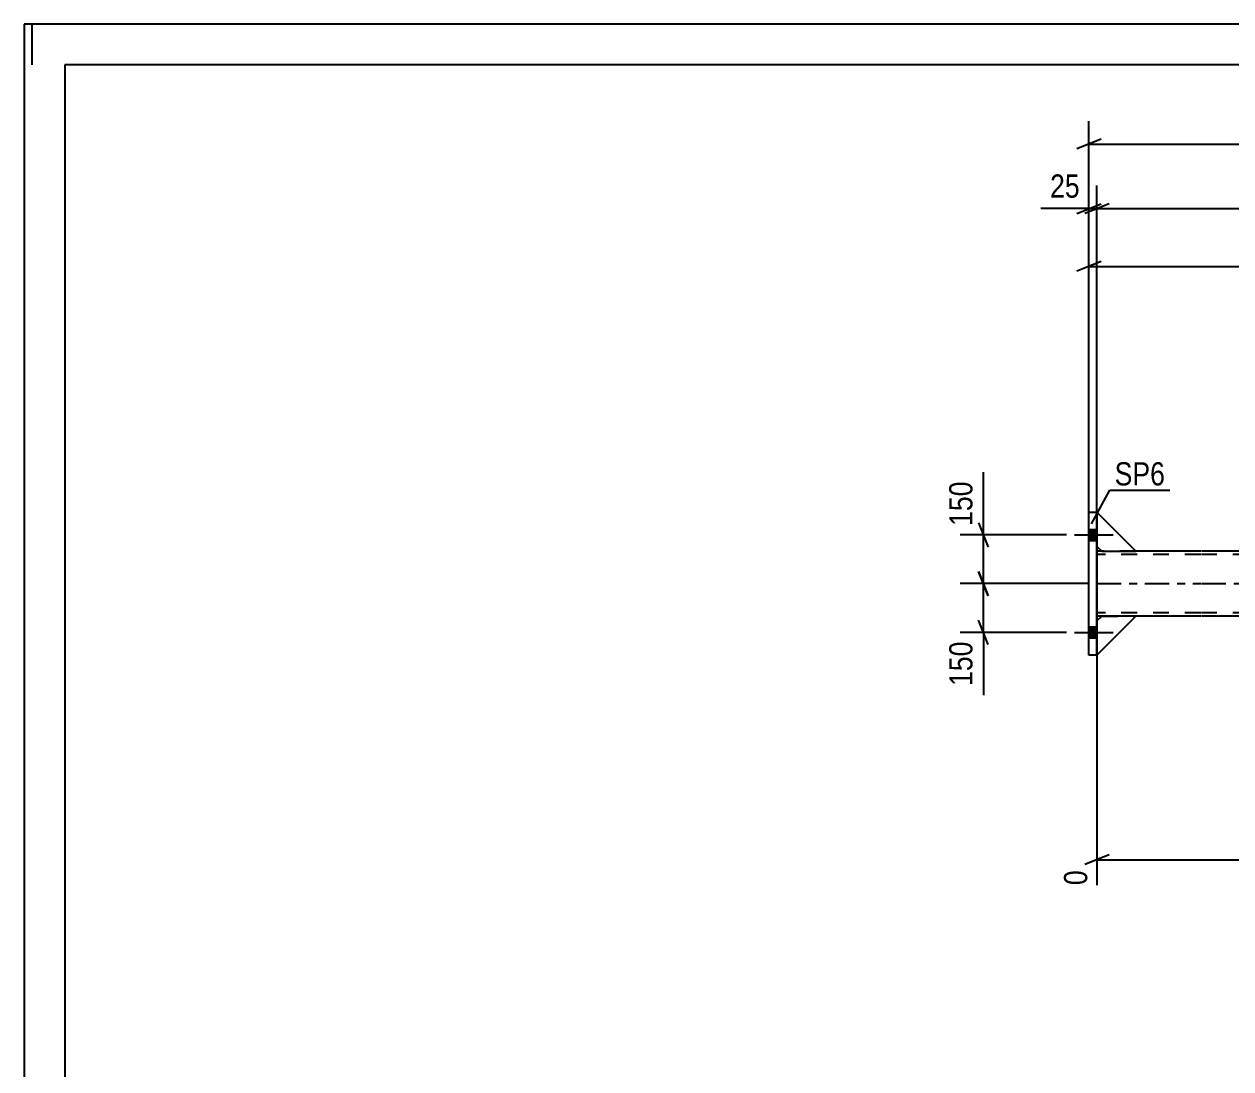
# Model space of a CAD drawing. Header units: millimetres. Extents: x 0 to 841, y 0 to 594.
# Drawn here: x 0 to 148.8, y 465.2 to 594 of the extents above; entities that cross this region are included whole.
import ezdxf

# ---------------------------------------------------------------- set-up
doc = ezdxf.new("R2010")
doc.units = ezdxf.units.MM
doc.linetypes.add('DXK_LINE_DOT2', pattern=[3.9198, 1.9599, -1.9599])
doc.linetypes.add('DXK_LINE_DOT3', pattern=[5.9187, 2.979, -0.9799, 0.9799, -0.9799])
doc.styles.add('Arial Narrow', font='ARIALN.TTF', dxfattribs={"height": 0.2})

# ---------------------------------------------------------------- blocks, each defined once
blk = doc.blocks.new('Unknown-122615563-1162')
at = {"color": 5, "linetype": 'Continuous'}
for p, q in [((841, 594), (0, 594)), ((0, 594), (0, 0)), ((1, 589), (1, 594)), ((836, 589), (5, 589)), ((5, 589), (5, 5))]:
    blk.add_line(p, q, dxfattribs=at)
blk = doc.blocks.new('Part-122615563-2983 - 2973')
at = {"color": 2, "linetype": 'Continuous'}
for p, q in [((131.27, 533.83), (132.27, 533.83)), ((131.27, 516.23), (131.27, 533.83)), ((132.27, 533.83), (132.27, 516.23)), ((132.27, 516.23), (131.27, 516.23))]:
    blk.add_line(p, q, dxfattribs=at)
blk = doc.blocks.new('Part-122615563-3094 - 2973')
at = {"color": 2, "linetype": 'Continuous'}
for p, q in [((132.27, 520.43), (132.87, 521.03)), ((137.07, 521.03), (132.27, 516.23)), ((137.07, 521.03), (132.87, 521.03))]:
    blk.add_line(p, q, dxfattribs=at)
at = {"color": 7, "linetype": 'DXK_LINE_DOT2'}
blk.add_line((132.27, 516.23), (132.27, 520.43), dxfattribs=at)
blk = doc.blocks.new('Part-122615563-3008 - 2973')
at = {"color": 7, "linetype": 'DXK_LINE_DOT2'}
for p, q in [((132.27, 520.43), (132.87, 521.03)), ((137.07, 521.03), (132.27, 516.23)), ((132.87, 521.03), (137.07, 521.03)), ((132.27, 516.23), (132.27, 520.43))]:
    blk.add_line(p, q, dxfattribs=at)
blk = doc.blocks.new('Part-122615563-3017 - 2973')
at = {"color": 7, "linetype": 'DXK_LINE_DOT2'}
for p, q in [((132.27, 520.43), (132.87, 521.03)), ((137.07, 521.03), (132.27, 516.23)), ((132.87, 521.03), (137.07, 521.03)), ((132.27, 516.23), (132.27, 520.43))]:
    blk.add_line(p, q, dxfattribs=at)
blk = doc.blocks.new('Part-122615563-3022 - 2973')
at = {"color": 2, "linetype": 'Continuous'}
for p, q in [((137.07, 529.03), (132.27, 533.83)), ((132.27, 529.63), (132.87, 529.03)), ((132.87, 529.03), (137.07, 529.03))]:
    blk.add_line(p, q, dxfattribs=at)
at = {"color": 7, "linetype": 'DXK_LINE_DOT2'}
blk.add_line((132.27, 533.83), (132.27, 529.63), dxfattribs=at)
blk = doc.blocks.new('Part-122615563-3023 - 2973')
at = {"color": 7, "linetype": 'DXK_LINE_DOT2'}
for p, q in [((137.07, 529.03), (132.27, 533.83)), ((132.27, 533.83), (132.27, 529.63)), ((132.27, 529.63), (132.87, 529.03)), ((132.87, 529.03), (137.07, 529.03))]:
    blk.add_line(p, q, dxfattribs=at)
blk = doc.blocks.new('Part-122615563-3079 - 2973')
at = {"color": 7, "linetype": 'DXK_LINE_DOT2'}
for p, q in [((137.07, 529.03), (132.27, 533.83)), ((132.27, 533.83), (132.27, 529.63)), ((132.27, 529.63), (132.87, 529.03)), ((132.87, 529.03), (137.07, 529.03))]:
    blk.add_line(p, q, dxfattribs=at)
blk = doc.blocks.new('Bolt-122615563-3064 - 2973')
at = {"linetype": 'Continuous'}
for points in [[(132.27, 530.37), (132.27, 531.69), (131.27, 531.69), (131.27, 530.37)], [(132.27, 530.37), (132.27, 531.69), (131.27, 531.69), (131.27, 530.37)], [(132.27, 518.37), (132.27, 519.69), (131.27, 519.69), (131.27, 518.37)], [(132.27, 518.37), (132.27, 519.69), (131.27, 519.69), (131.27, 518.37)]]:
    blk.add_hatch(color=1, dxfattribs=at).paths.add_polyline_path(points)
at = {"color": 1, "linetype": 'Continuous'}
for p, q in [((131.27, 531.69), (132.27, 531.69)), ((131.27, 531.69), (132.27, 531.69)), ((129.51, 531.03), (134.27, 531.03)), ((129.51, 531.03), (134.27, 531.03)), ((131.27, 530.37), (132.27, 530.37)), ((131.27, 530.37), (132.27, 530.37)), ((131.27, 519.69), (132.27, 519.69)), ((131.27, 519.69), (132.27, 519.69)), ((129.51, 519.03), (134.27, 519.03)), ((129.51, 519.03), (134.27, 519.03)), ((131.27, 518.37), (132.27, 518.37)), ((131.27, 518.37), (132.27, 518.37))]:
    blk.add_line(p, q, dxfattribs=at)
blk = doc.blocks.new('Part-122615563-3084 - 2973')
at = {"color": 2, "linetype": 'Continuous'}
for p, q in [((132.87, 529.03), (132.27, 529.03)), ((132.27, 521.83), (132.27, 528.23)), ((145.07, 529.03), (137.07, 529.03)), ((270.49, 529.03), (145.17, 529.03)), ((132.87, 521.03), (132.27, 521.03)), ((145.07, 521.03), (137.07, 521.03)), ((270.49, 521.03), (145.17, 521.03))]:
    blk.add_line(p, q, dxfattribs=at)
at = {"color": 7, "linetype": 'DXK_LINE_DOT2'}
for p, q in [((132.27, 529.03), (132.27, 528.23)), ((132.27, 529.03), (132.27, 528.79)), ((145.07, 528.63), (132.27, 528.63)), ((137.07, 529.03), (132.87, 529.03)), ((633.11, 528.63), (145.17, 528.63)), ((132.27, 521.03), (132.27, 521.83)), ((145.07, 521.43), (132.27, 521.43)), ((137.07, 521.03), (132.87, 521.03)), ((633.11, 521.43), (145.17, 521.43))]:
    blk.add_line(p, q, dxfattribs=at)
at = {"color": 7, "linetype": 'DXK_LINE_DOT3'}
for p, q in [((132.27, 525.03), (145.07, 525.03)), ((145.17, 525.03), (633.11, 525.03))]:
    blk.add_line(p, q, dxfattribs=at)
blk = doc.blocks.new('StraightDimension-122615563-3120 - 2973')
at = {"color": 7, "linetype": 'Continuous'}
for p, q in [((117.67, 526.53), (118.87, 523.53)), ((131.27, 525.03), (115.42, 525.03)), ((118.27, 519.03), (118.27, 525.03)), ((118.87, 517.53), (117.67, 520.53)), ((128.51, 519.03), (115.42, 519.03)), ((118.27, 519.03), (118.27, 511.29)), ((118.27, 519.03), (118.27, 511.29))]:
    blk.add_line(p, q, dxfattribs=at)
at = {"color": 0}
blk.add_wipeout([(117.52, 518.5), (113.32, 518.5), (113.32, 511.82), (117.52, 511.82)], dxfattribs=at)
at = {"color": 3, "style": 'Arial Narrow'}
blk.add_text('150', height=2.863, rotation=90.0002, dxfattribs=at).set_placement((116.92, 512.42))
blk = doc.blocks.new('StraightDimension-122615563-3111 - 2973')
at = {"color": 7, "linetype": 'Continuous'}
for p, q in [((118.27, 531.03), (118.27, 538.76)), ((118.27, 531.03), (118.27, 538.76)), ((117.67, 532.53), (118.87, 529.53)), ((128.51, 531.03), (115.42, 531.03)), ((118.27, 525.03), (118.27, 531.03)), ((118.87, 523.53), (117.67, 526.53)), ((131.27, 525.03), (115.42, 525.03))]:
    blk.add_line(p, q, dxfattribs=at)
at = {"color": 0}
blk.add_wipeout([(117.52, 538.23), (113.32, 538.23), (113.32, 531.55), (117.52, 531.55)], dxfattribs=at)
at = {"color": 3, "style": 'Arial Narrow'}
blk.add_text('150', height=2.863, rotation=90.0002, dxfattribs=at).set_placement((116.92, 532.15))
blk = doc.blocks.new('StraightDimension-122615563-3177 - 2973')
at = {"color": 7, "linetype": 'Continuous'}
for p, q in [((131.27, 517.23), (131.27, 566.98)), ((270.47, 534.83), (270.47, 566.98)), ((132.77, 564.73), (129.77, 563.53)), ((131.27, 564.13), (270.47, 564.13)), ((268.97, 563.53), (271.97, 564.73))]:
    blk.add_line(p, q, dxfattribs=at)
at = {"color": 0}
blk.add_wipeout([(205.13, 564.88), (205.13, 569.08), (196.61, 569.08), (196.61, 564.88)], dxfattribs=at)
at = {"color": 3, "style": 'Arial Narrow'}
blk.add_text('5034', height=2.863, dxfattribs=at).set_placement((197.21, 565.48))
blk = doc.blocks.new('StraightDimension-122615563-3239 - 2973')
at = {"color": 7, "linetype": 'Continuous'}
for p, q in [((132.27, 520.03), (132.27, 487.87)), ((270.47, 509.95), (270.47, 482.39)), ((133.77, 491.6), (130.77, 490.4)), ((132.27, 491), (270.47, 491)), ((268.97, 490.4), (271.97, 491.6))]:
    blk.add_line(p, q, dxfattribs=at)
at = {"color": 0}
blk.add_wipeout([(205.63, 491.75), (205.63, 495.95), (197.11, 495.95), (197.11, 491.75)], dxfattribs=at)
at = {"color": 3, "style": 'Arial Narrow'}
blk.add_text('5009', height=2.863, dxfattribs=at).set_placement((197.71, 492.35))
at = {"color": 0, "linetype": 'Continuous'}
for points in [[(131.67, 490.3), (127.47, 490.3), (127.47, 487.27), (131.67, 487.27)], [(269.87, 490.3), (265.67, 490.3), (265.67, 481.79), (269.87, 481.79)]]:
    blk.add_wipeout(points, dxfattribs=at)
at = {"color": 3, "linetype": 'Continuous', "style": 'Arial Narrow'}
for s, height, p in [('0', 2.86, (131.07, 487.87)), ('5009', 2.863, (269.27, 482.39))]:
    blk.add_text(s, height=height, rotation=90.0002, dxfattribs=at).set_placement(p)
blk = doc.blocks.new('StraightDimension-122615563-3346 - 2973')
at = {"color": 7, "linetype": 'Continuous'}
for p, q in [((131.27, 534.83), (131.27, 582.06)), ((132.77, 579.81), (129.77, 578.61)), ((131.27, 579.21), (647.01, 579.21))]:
    blk.add_line(p, q, dxfattribs=at)
blk = doc.blocks.new('StraightDimension-122615563-8943 - 2973')
at = {"color": 7, "linetype": 'Continuous'}
for p, q in [((132.27, 517.23), (132.27, 574.11)), ((133.77, 571.86), (130.77, 570.66)), ((132.27, 571.26), (646.01, 571.26))]:
    blk.add_line(p, q, dxfattribs=at)
blk = doc.blocks.new('StraightDimension-122615563-8944 - 2973')
at = {"color": 7, "linetype": 'Continuous'}
for p, q in [((131.27, 517.23), (131.27, 574.11)), ((132.27, 517.23), (132.27, 574.11)), ((129.77, 570.66), (132.77, 571.86)), ((133.77, 571.86), (130.77, 570.66)), ((131.27, 571.26), (125.36, 571.26)), ((131.27, 571.26), (125.36, 571.26)), ((131.27, 571.26), (132.27, 571.26))]:
    blk.add_line(p, q, dxfattribs=at)
at = {"color": 0}
blk.add_wipeout([(130.74, 572.01), (130.74, 576.21), (125.89, 576.21), (125.89, 572.01)], dxfattribs=at)
at = {"color": 3, "style": 'Arial Narrow'}
blk.add_text('25', height=2.863, dxfattribs=at).set_placement((126.49, 572.61))
blk = doc.blocks.new('Mark-122615563-2979 - 2973')
at = {"color": 0}
blk.add_wipeout([(140.66, 537.14), (140.66, 540.14), (134.45, 540.14), (134.45, 537.14)], dxfattribs=at)
blk.add_wipeout([(140.66, 537.14), (140.66, 540.14), (134.45, 540.14), (134.45, 537.14)], dxfattribs=at)
at = {"color": 30, "linetype": 'Continuous'}
for p, q in [((131.59, 532.42), (133.85, 536.54)), ((133.85, 536.54), (141.26, 536.54))]:
    blk.add_line(p, q, dxfattribs=at)
at = {"color": 3, "style": 'Arial Narrow'}
blk.add_text('SP6', height=2.863, dxfattribs=at).set_placement((134.45, 537.14))

msp = doc.modelspace()

# ---------------------------------------------------------------- block references
for name in ['Unknown-122615563-1162', 'Part-122615563-2983 - 2973', 'Part-122615563-3022 - 2973', 'Part-122615563-3023 - 2973', 'Part-122615563-3079 - 2973', 'Bolt-122615563-3064 - 2973', 'Part-122615563-3084 - 2973', 'Part-122615563-3094 - 2973', 'Part-122615563-3008 - 2973', 'Part-122615563-3017 - 2973']:
    msp.add_blockref(name, (0, 0))

# ---------------------------------------------------------------- next in the draw order: block references
msp.add_blockref('StraightDimension-122615563-3120 - 2973', (0, 0))

# ---------------------------------------------------------------- next in the draw order: block references
msp.add_blockref('StraightDimension-122615563-3111 - 2973', (0, 0))

# ---------------------------------------------------------------- next in the draw order: block references
msp.add_blockref('StraightDimension-122615563-3177 - 2973', (0, 0))

# ---------------------------------------------------------------- next in the draw order: block references
for name in ['StraightDimension-122615563-3346 - 2973', 'StraightDimension-122615563-3239 - 2973']:
    msp.add_blockref(name, (0, 0))

# ---------------------------------------------------------------- next in the draw order: block references
msp.add_blockref('StraightDimension-122615563-8943 - 2973', (0, 0))

# ---------------------------------------------------------------- next in the draw order: block references
msp.add_blockref('StraightDimension-122615563-8944 - 2973', (0, 0))

# ---------------------------------------------------------------- next in the draw order: block references
msp.add_blockref('Mark-122615563-2979 - 2973', (0, 0))

doc.saveas('drawing.dxf')
